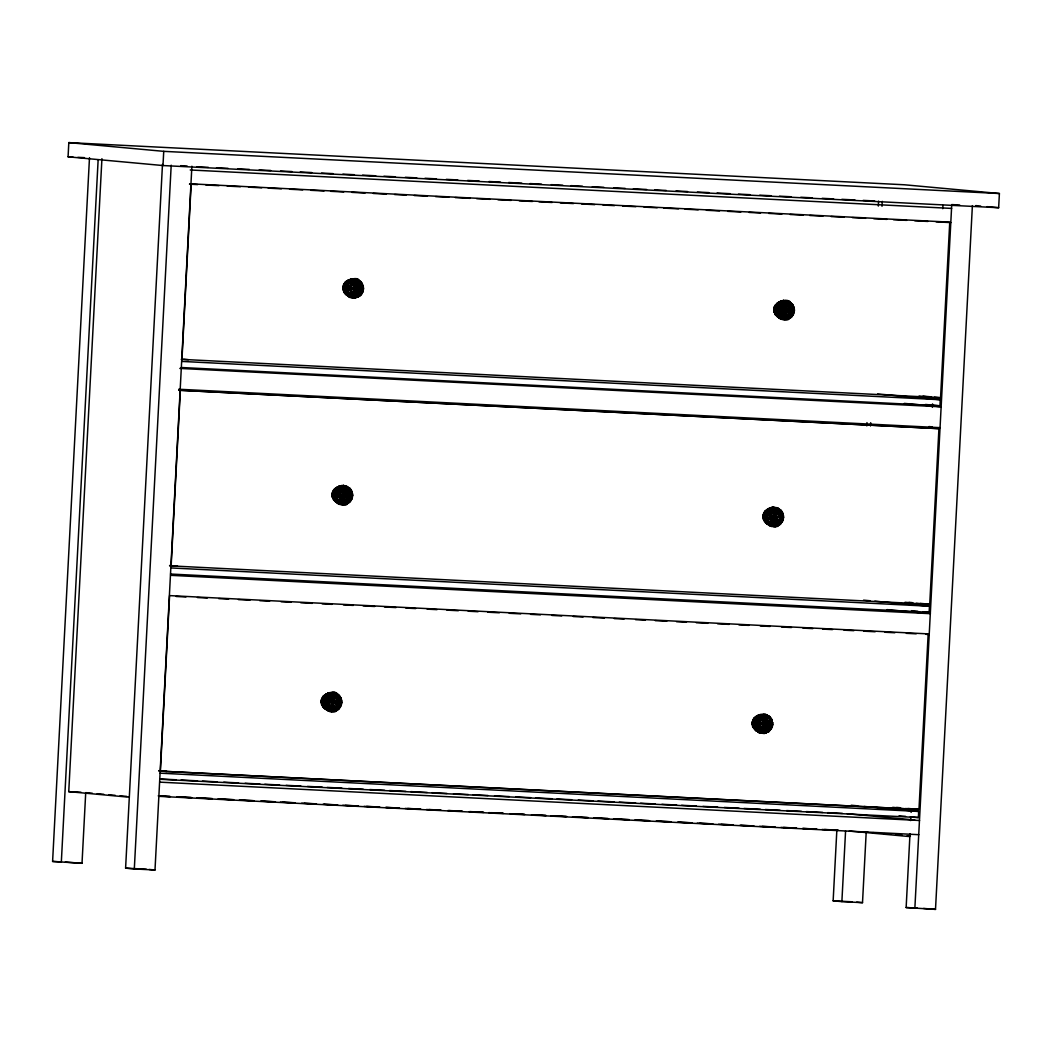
<?xml version="1.0" encoding="UTF-8"?>
<svg xmlns="http://www.w3.org/2000/svg" width="1052" height="1052" viewBox="0 0 1052 1052"><rect width="100%" height="100%" fill="white"/><g stroke="black" fill="none" stroke-linecap="round" stroke-linejoin="round"><path stroke-width="1.5" d="M327.645 710.087L323.845 708.022L322.925 705.208L321.531 704.275C318.177 693.321 336.285 688.271 340.703 697.805L323.569 706.51L324.055 705.603M338.494 503.277L334.681 501.212L333.76 498.385L332.366 497.464C329.96 489.64 338.77 484.577 345.516 486.169L345.871 491.152L339.914 503.776L337.731 503.474L335.286 501.147L334.378 497.478M350.171 279.648C345.24 280.161 341.624 285.842 343.228 290.641L344.596 291.562L345.516 294.389L349.303 296.44M759.491 715.031C754.416 715.597 750.957 721.225 752.509 726.038L755.941 730.693L760.044 732.047M766.579 521.726L766.08 522.581L768.696 525.224L771.773 526.552L773.93 526.25L775.311 517.058L774.903 507.708C768.447 506.919 761.083 512.127 763.357 519.215L764.725 520.135L765.632 522.962L769.446 525.027M781.728 318.401L777.625 317.046L774.167 312.391C771.76 304.567 780.558 299.504 787.304 301.109L787.672 306.079L781.702 318.703L779.532 318.401L776.915 315.758L777.415 314.903L780.308 317.954L784.779 319.427L786.146 310.235L785.739 300.885L783.622 300.32L780.426 301.332L777.546 303.66L777.967 304.515M325.752 697.266L324.91 695.556L327.79 693.229L330.749 697.095L330.683 698.541C344.701 709.653 334.063 717.24 324.279 707.654L324.779 706.799M337.192 488.641L336.956 487.628L338.626 486.405L341.598 490.271L341.519 491.718C348.909 498.069 352.328 507.971 339.217 504.276L335.128 500.831L335.627 499.976L337.626 501.896L337.731 503.474L342.439 499.424L342.834 500.765L341.413 504.276L338.875 503.816M346.161 283.882L346.595 281.91L349.461 279.582L350.198 280.148L359.613 296.217L354.997 298.15L350.053 297.453L346.134 294.323L344.938 289.274M758.479 716.451L757.308 717.201L757.072 716.202L758.742 714.979L768.894 731.613L764.278 733.533L759.334 732.849L755.402 729.707L754.218 724.67M768.157 510.378L767.907 509.378L769.591 508.155L772.549 512.022L772.484 513.468C776.494 517.558 784.621 527.525 773.43 526.789L772.944 526.289C767.487 525.566 768.499 525.198 772.037 521.766L773.391 521.174L775.311 517.058L777.73 507.84L772.786 507.143L769.591 508.155L766.711 510.483L767.552 512.192M778.993 303.568L778.743 302.555L780.426 301.332L783.385 305.198L783.319 306.645C790.709 313.009 794.128 322.898 781.018 319.203L777.993 316.968L778.348 315.955L779.532 318.401L784.24 314.351L784.634 315.692L783.214 319.203L780.663 318.743M68.078 156.814L68.814 142.612L904.496 184.784L999.4 193.515L998.65 207.717L162.981 165.545L68.078 156.814L72.983 157.064M85.712 792.748L82.017 863.284L52.6 861.443L89.486 157.682M61.318 862.245L98.125 160.114M129.212 797.206L68.748 791.643L101.926 158.681M191.885 166.229L154.999 869.991L134.314 868.952L125.596 868.15L162.481 164.388M162.981 165.545L163.731 151.343L68.814 142.612M134.314 868.952L171.2 165.19M160.377 771.182L169.582 595.603L928.18 633.883L918.975 809.475L159.062 771.063L917.66 809.356M180.339 390.371L171.134 565.95L169.819 565.831L929.731 604.242L938.936 428.651L179.011 390.239L938.936 428.651M181.957 359.442L191.162 183.85L189.833 183.732M866.204 832.132L862.508 902.669L841.876 901.63L833.145 900.828L836.84 830.291M841.876 901.63L845.571 831.093M866.809 425.889L866.979 422.615M878.328 206.074L878.578 201.156M870.504 425.994L870.675 422.72M882.01 206.271L882.273 201.353M972.39 205.627L935.504 909.388L906.14 907.534L910.006 833.723M910.703 820.599L910.874 817.312M911.124 812.394L911.295 809.106M932.361 407.203L932.532 403.915M942.763 208.704L942.934 205.416M159.786 779.269L918.383 817.549L918.698 811.447L864.073 806.424M170.542 574.037L929.14 612.317L929.455 606.215L874.817 601.192M181.365 367.516L939.962 405.796L940.278 399.707L877.605 393.935M181.246 359.337L940.554 397.722L949.759 222.13L191.162 183.85M914.859 908.336L951.744 204.588L959.687 204.982M346.463 293.153L345.963 294.008L348.567 296.651L351.92 293.192L351.999 291.759C362.887 284.605 362.361 275.045 349.146 279.937C355.997 276.176 365.175 282.804 363.216 290.549L362.282 290.405M341.085 500.016L341.164 498.582L349.566 487.944L343.504 485.327L338.626 486.405L338.363 487.878M325.712 707.838L325.357 708.864L326.896 710.297L330.236 706.826L330.328 705.405C343.491 697.331 338.1 687.627 326.107 694.452L326.357 695.451M782.872 314.942L782.964 313.509C787.396 309.88 796.535 300.648 785.305 300.254M772.037 521.766L772.115 520.332L780.61 510.167L777.73 507.84L777.047 508.195L781.636 512.574L782.543 512.429L783.096 514.231L779.466 516.479L764.383 518.163L765.198 515.033L764.475 514.796L765.882 511.588L782.017 522.279L781.149 521.989M757.742 730.456L757.848 732.047L769.683 716.517L765.291 714.137L758.742 714.979L765.632 714.742L765.987 719.726L760.031 732.35L759.334 732.849L756.309 730.614L755.244 729.404L755.744 728.549M347.739 293.889L346.66 295.296L346.134 293.653L344.517 293.271L342.86 287.696L345.095 282.317L346.739 282.107L347.41 280.529L349.027 280.91M337.113 502.817L337.442 501.896L335.798 502.106L335.299 500.476L333.681 500.094L332.024 494.519L334.26 489.141L335.904 488.93L336.601 487.339M326.265 709.64L326.607 708.706L324.963 708.93L324.463 707.286L322.846 706.918L321.189 701.342L323.411 695.964L328.526 693.281M775.561 313.312L774.732 313.772L776.376 313.009L776.994 314.022L775.508 315.035L773.825 309.446L774.956 308.197L774.469 306.553L778.401 302.266M768.065 524.567L768.407 523.646L766.75 523.857L766.264 522.226L764.633 521.845L762.976 516.269L765.212 510.891L766.869 510.68L767.552 509.089L768.473 510.615M757.019 729.286L755.941 730.693L755.415 729.036L753.797 728.668L752.141 723.092L754.376 717.714L756.02 717.49L756.717 715.912M348.475 295.073L348.291 296.23L350.053 297.453L350.75 296.953L355.195 288.485L356.707 284.329L356.352 279.359L355.405 279.122M326.62 709.876L328.382 711.099L329.066 710.6L335.036 697.976L334.326 692.387L328.96 692.952L327.474 693.57L327.527 694.701M779.203 508.642L778.033 512.298L776.823 512.903L776.468 507.919L775.521 507.695M340.703 697.805L338.731 694.767L335.246 693.268L335.93 692.913L335.036 697.976L336.245 697.371L337.416 693.715M766.08 522.581L772.115 520.332L767.368 524.172C758.873 518.018 789.158 517.637 780.531 509.694L779.716 509.97M770.8 719.397L771.695 719.252L772.26 721.054L768.617 723.303L753.469 724.881L754.521 728.26L771.668 719.555L769.683 716.517L768.88 716.793M346.595 281.91L352.354 284.895L348.856 281.015L348.041 280.503L345.608 283.212L358.666 290.904L360.928 294.718L358.403 296.664L354.432 297.663L354.997 298.15L356.273 292.758L355.195 288.485L351.026 278.938L350.487 280.529M328.803 694.175L329.342 692.584L334.589 706.392L335.259 710.915L332.748 711.31L333.721 711.257L334.589 706.392L336.364 708.785L336.522 710.784L334.312 710.955M770.603 509.102L771.142 507.511L775.311 517.058L776.968 524.212L777.06 525.842L776.113 525.882L779.742 524.79L782.017 522.002M759.768 715.925L760.307 714.321L765.554 728.142L766.224 732.665L763.713 733.06L764.673 733.007L765.554 728.142L767.329 730.535L767.684 732.047L766.763 732.087M351.618 493.953L352.552 493.953L339.809 495.847L333.366 494.69L333.602 492.993L352.288 497.28L351.855 499.003L350.947 498.793M333.011 495.887L332.09 496.005L333.905 495.808L334.036 493.441L332.248 493.046L333.155 493.257M341.716 700.763L341.532 704.196L322.767 699.817L322.583 703.236L341.624 700.882L341.374 699.093L340.44 699.172L340.769 700.777M321.859 698.449L323.556 699.12L323.306 703.801L321.557 704.288M323.569 706.51L322.832 704.735L323.543 704.301L323.398 700.106L322.675 699.869L323.293 698.173L329.644 699.672L340.217 707.076L337.942 709.863L335.812 710.337M340.743 697.502L341.676 702.499L341.019 705.826L340.112 705.616L340.598 704.051M790.565 303.147L792.485 304.146L794.26 308.999L781.597 310.774L775.166 309.63L775.929 306.29L782.28 307.789L792.853 315.179L790.578 317.967L789.802 317.572M774.193 312.391L775.942 311.905L775.824 308.368L774.048 307.973L774.956 308.197M765.001 516.44L764.738 519.846L769.775 518.689L770.761 517.597L764.331 516.44C763.568 512.771 785.16 517.834 782.806 520.753L781.899 520.543M763.66 513.376L765.343 514.047L765.54 519.833L763.897 520.595L764.725 520.135M754.494 726.051L753.889 726.669L758.939 725.512L759.925 724.42L753.495 723.263L755.034 718.411L771.182 728.826L768.894 731.613L768.131 731.206L771.182 728.826M783.569 517.413L779.466 516.479L783.516 515.704L783.332 519.123L782.399 518.978M771.787 724.171L771.563 725.801L772.497 725.946L772.668 722.514L771.734 722.527L771.787 724.171L772.733 724.236L768.539 724.854L753.732 721.567L754.245 719.923L760.596 721.422L760.188 720.028L756.072 717.043L756.283 718.148L759.478 715.531L764.068 714.518L764.475 723.881L763.094 733.06L758.992 732.389L758.965 731.114M350.908 284.632L351.315 286.039L349.869 286.275L344.964 284.54L344.359 286.223L363.137 290.47L362.69 292.193L361.783 291.969L357.483 296.69L358.193 297.137L357.627 292.048L358.929 292.285M345.161 504.132L347.568 503.487L346.792 498.858L350.079 501.528L348.777 503.04L348.002 502.646M335.733 707.102L335.943 705.682L337.258 705.931L339.191 708.706L338.363 708.364M780.163 302.805L780.111 301.674L781.978 300.688L783.53 302.989L787.225 314.509L787.895 319.019L786.949 319.058L789.368 318.414L788.579 313.785L789.894 314.035L791.827 316.81L790.999 316.468M777.599 525.264L778.519 525.237L777.744 520.608L779.059 520.858L780.992 523.633L780.163 523.291M766.684 728.852L766.908 727.432L768.21 727.682L770.209 730.101L766.224 732.665L762.108 733.112M360.928 294.718L359.613 296.217M349.685 295.73L349.711 296.993L353.814 297.677L355.221 283.987L354.787 279.135L353.814 278.898M334.667 491.942L334.01 491.481C338.257 487.563 346.318 498.109 351.052 500.252L347.568 503.487L341.979 504.539L342.978 504.5L343.478 502.79L344.346 495.308L343.504 485.327M340.993 487.05L341.374 485.787L338.31 486.747M782.793 301.977L783.622 300.32L785.213 304.633L786.186 305.738L787.12 304.725M359.6 281.397L360.415 281.121L361.546 282.791L358.903 286.42L345.109 292.614M348.764 488.22L349.566 487.944L350.71 489.614L348.054 493.243L334.273 499.437M337.929 695.043L339.875 696.437L337.219 700.067L338.494 700.435L341.374 699.093M791.63 304.37L792.511 304.541L789.855 308.17L776.205 314.614L776.179 312.405L775.469 312.852L776.205 314.614M780.794 511.193L781.662 511.364L779.019 514.993L780.295 515.375M769.959 718.016L770.827 718.187L768.184 721.803L769.459 722.185M344.99 284.027L344.228 283.488L345.779 284.421L344.872 286.617L343.083 286.223L343.991 286.446M345.819 286.709L344.846 284.658L345.753 283.014M334.247 493.283L333.51 493.046L334.917 489.837M352.288 497.28L351.066 500.528L350.027 501.883L349.198 501.541M776.034 308.223L775.311 307.973L776.718 304.764L782.28 307.789L781.86 306.382L777.546 303.66M753.271 721.83L752.364 721.619L754.152 722.014L755.06 719.818L753.508 718.884L754.271 719.423M755.099 722.106L754.245 719.923M772.497 725.946L768.539 724.854L771.918 727.392L771.182 729.102L770.314 728.812L771.063 727.353L771.971 727.576L772.628 724.249L771.695 719.252M352.552 493.953L352.617 495.663L348.501 494.729L352.21 492.27L350.697 489.219L349.829 489.443M794.01 307.197L794.089 312.207L792.866 315.455L791.985 315.166M783.096 514.231L782.241 514.099L782.57 515.704M772.26 721.054L771.405 720.922M347.384 294.205L347.252 295.599L351.999 291.759L345.963 294.008M355.576 294.047L354.761 292.943L352.249 297.453L351.237 297.506M336.548 501.028L336.416 502.422L341.164 498.582L335.128 500.831M332.13 692.545L333.103 692.781L333.431 694.557L333.076 706.589L329.973 711.625L328.027 710.639M767.5 522.778L767.368 524.172M775.114 526.723L775.705 522.62L774.877 521.516L772.365 526.026L771.353 526.066M756.664 729.588L756.533 730.982L761.28 727.142L755.244 729.404M764.857 729.431L764.041 728.339L761.53 732.849L760.517 732.889M347.949 295.993L348.278 295.073L346.634 295.283M778.901 317.743L779.243 316.823L777.599 317.033L777.099 315.403L775.482 315.021M757.23 731.39L757.558 730.456M352.21 278.964L353.209 279.201L354.261 282.883L353.722 284.185L352.433 283.461M341.834 485.393L343.412 489.693L342.873 491.008L345.424 499.568L345.792 504.605M330.525 692.611L331.525 692.834L332.577 696.516L332.037 697.818L330.749 697.095M785.213 304.633L784.674 305.935L783.385 305.198M769.328 509.628L769.275 508.497L772.786 507.143L774.377 511.443L773.838 512.758L772.549 512.022M761.49 714.361L762.49 714.584L763.542 718.266L763.002 719.568L761.714 718.845M350.526 291.864L351.092 290.523L349.658 290.128L344.609 291.272L345.937 290.22M339.691 498.687L340.243 497.333L338.823 496.938L333.668 497.912L334.404 499.687M323.437 706.26L324.45 707.97L325.37 707.654L329.407 704.156L322.832 704.735M776.074 314.364L777.086 316.073L778.007 315.758L782.044 312.26L775.469 312.852M770.643 520.438L771.208 519.083L769.775 518.689M759.807 727.248L760.372 725.906L758.939 725.512M357.917 283.738L359.245 280.608L356.917 279.635L357.601 279.267L356.707 284.329L357.917 283.738L357.982 285.184L359.311 285.066M347.081 490.548L348.409 487.418L346.082 486.445L346.765 486.09L345.871 491.152L347.081 490.548L347.147 491.994L348.475 491.876M788.882 305.488L790.21 302.358L787.882 301.385L788.566 301.017L787.672 306.079L788.882 305.488L788.947 306.921L790.276 306.816M767.197 719.121L768.525 715.991L766.198 715.018L766.882 714.663L765.987 719.726L767.197 719.121L767.263 720.567L768.591 720.449M361.533 282.396L363.453 288.853L359.258 289.458L362.638 292.009L360.862 295.073L360.034 294.718M361.033 293.416L361.901 293.705L362.638 292.009M324.91 695.556L329.223 698.278L329.644 699.672L324.082 696.661L323.293 698.173M341.768 702.486L337.587 703.104L340.966 705.642L340.23 707.352L339.349 707.062M775.311 307.973L790.223 311.208L793.602 313.759L791.88 316.468L787.895 319.019L782.188 319.256L781.952 317.914M765.632 513.692L764.975 513.231L766.908 510.22L772.484 513.468L767.907 509.378M782.017 522.279L783.477 517.426L783.161 514.02M343.583 504.487L344.556 504.434L345.424 499.568L346.568 500.292M785.384 319.413L786.357 319.361L787.225 314.509L788.369 315.219M775.705 522.62L776.389 521.319L777.533 522.042M362.125 285.526L363.045 285.447L359.337 287.906L344.188 289.497L344.609 291.272M338.494 700.435L337.666 701.553L338.731 702.381M781.597 301.056C786.501 299.596 792.524 302.292 793.931 307.408L790.302 309.656L794.405 310.59L794.352 308.88L793.405 308.88M347.673 282.094C342.439 287.354 346.279 297.558 353.814 297.677M336.167 489.588L335.759 488.733L337.205 487.326L341.519 491.718L335.956 488.47L334.391 492.297L332.695 491.626M324.476 697.515L323.924 696.845L325.121 695.293M325.068 695.74L324.529 694.951L325.686 696.319L324.108 698.068L322.543 697.134L323.319 697.673M340.217 707.076C336.443 713.651 325.936 712.007 323.74 704.906L322.096 705.668L322.925 705.208M775.929 306.29L776.468 306.868L777.744 303.41M766.869 510.68L766.316 509.878L767.487 511.246L765.895 512.995L764.344 512.061L765.12 512.6M755.441 719.266L754.889 718.595L756.072 717.043M756.953 717.49C751.72 722.737 755.56 732.942 763.094 733.06M765.882 511.588L766.277 512.442M772.668 722.514L768.617 723.303L769.683 724.131M348.041 280.503L348.028 281.818M326.107 694.452L330.683 698.541L329.223 698.278M778.743 302.555L783.319 306.645L781.86 306.382M757.072 716.202L761.635 720.278L760.188 720.028M346.134 293.653L345.516 294.389L346.818 293.153M335.299 500.476L334.681 501.212L335.982 499.976M323.845 708.022L324.463 707.286M777.099 315.403L776.481 316.139L777.77 314.903M765.632 522.962L766.264 522.226M755.415 729.036L754.797 729.772L756.099 728.549M349.658 290.128L350.645 289.024L349.435 288.182L344.214 287.88L344.885 287.867M338.823 496.938L339.809 495.847L333.339 496.307L334.102 496.097M327.987 703.762L328.96 702.67L327.751 701.829L322.53 701.513L323.214 701.513M780.623 311.879L781.597 310.774L775.14 311.234L775.889 311.024M781.163 301.398L779.979 302.66L779.742 301.714M767.526 509.102L769.143 509.484L770.327 508.208M356.168 282.975L355.221 283.987L354.261 282.883M345.319 489.798L344.385 490.811L343.412 489.693M334.483 696.621L333.55 697.634L332.577 696.516M776.284 511.548L775.35 512.561L774.377 511.443M765.448 718.371L764.502 719.384L763.542 718.266M334.01 491.481L339.02 493.099L340.48 492.862L340.072 491.455M331.63 711.849L333.076 706.589L333.905 707.68M784.779 319.427L783.779 319.479M764.975 513.231L769.985 514.849L771.445 514.612L771.024 513.205M339.796 486.129L340.822 486.353L342.873 491.008L341.598 490.271M347.002 282.764L350.198 280.148L354.787 279.135M342.834 500.765L343.925 499.766L344.74 500.87M784.634 315.692L785.712 314.693L786.541 315.797M781.044 523.278C770.708 534.561 757.401 512.508 771.787 508.103M755.875 717.293L757.322 715.886M772.326 507.537L774.903 507.708M763.094 714.295L764.068 714.518M333.708 500.108L335.193 499.095L334.589 498.083L332.932 498.845L333.76 498.385M322.872 706.931L324.358 705.918M349.566 495.558L348.422 496.281L349.132 497.464L351.855 499.003M791.367 310.485L790.223 311.208L794.168 312.299L794.405 310.59L793.471 310.524M780.531 517.308L779.374 518.031L780.097 519.215L782.806 520.753M786.357 300.872L787.304 301.109M344.596 291.562L343.78 292.022L345.424 291.259M753.876 726.958L753.061 727.419L754.705 726.656L754.271 725.551L752.509 726.038M349.435 288.182L350.724 287.472L349.869 286.275M338.586 495.005L339.888 494.295L339.02 493.099M780.387 309.932L781.689 309.222L780.821 308.026M327.751 701.829L329.052 701.119L328.185 699.922M769.551 516.756L770.84 516.045L769.985 514.849M758.716 723.579L760.004 722.869L759.149 721.672M351.92 293.192L353.275 292.601L353.682 293.942M330.236 706.826L331.604 706.247L331.998 707.588M761.201 728.576L762.555 727.997L762.95 729.338M782.622 301.293C776.705 303.002 774.246 310.945 778.007 315.758M340.822 486.353C331.354 488.864 333.103 504.395 342.978 504.5M329.986 693.176C324.673 694.754 321.991 701.421 324.542 706.287M765.054 517.847L764.304 518.057L764.738 519.846M322.938 704.919L322.504 703.13L323.253 702.92M332.393 497.464L334.141 496.978M763.357 519.215L765.106 518.728M339.375 486.458L338.192 487.733L337.942 486.774M359.981 290.641L358.666 290.904L361.901 293.705M790.933 312.391L789.618 312.654L789.894 314.035M349.132 497.464L347.831 497.714L348.094 499.108M780.097 519.215L778.782 519.464L779.059 520.858M338.297 704.288L336.982 704.538L337.258 705.931M769.262 726.038L767.947 726.288L768.21 727.682M361.52 284.014L362.414 283.856L358.903 286.42L360.178 286.801M754.271 725.551L755.152 725.42M343.859 289.063L342.939 289.195L344.74 288.998M774.811 310.813L773.891 310.932L775.705 310.735M763.976 517.623L763.055 517.755L765.777 517.531M322.175 702.697L321.255 702.828L323.069 702.631M753.14 724.447L752.206 724.578L754.021 724.381M779.427 513.626L778.099 513.744L778.033 512.298M337.639 698.699L336.311 698.817L336.245 697.371M781.478 313.614L782.964 313.509L777.993 316.968M328.842 705.497L330.328 705.405L325.357 708.864M352.828 297.729L355.392 297.611M775.219 311.339L775.087 309.604L775.85 309.617M333.431 496.412L333.287 494.677L334.049 494.69M163.731 151.343L999.4 193.515M77.901 157.313L84.462 157.642M180.747 165.677L187.111 165.992M196.829 166.768L208.322 167.347M216.528 167.755L228.021 168.333M237.87 168.833L249.35 169.411M259.2 169.911L270.693 170.49M280.542 170.989L292.022 171.568M300.228 171.976L311.721 172.567M321.57 173.054L333.05 173.633M342.899 174.132L354.392 174.711M362.598 175.132L375.722 175.789M383.927 176.21L395.42 176.789M405.27 177.288L416.763 177.867M424.969 178.275L436.448 178.853M446.298 179.353L457.791 179.931M467.64 180.431L479.12 181.01M488.97 181.509L500.463 182.088M508.668 182.496L521.792 183.166M529.998 183.574L541.491 184.153M551.34 184.652L562.833 185.231M571.039 185.652L582.519 186.23M592.368 186.73L603.861 187.309M613.71 187.808L625.19 188.387M633.396 188.795L646.533 189.465M654.738 189.873L666.218 190.451M676.068 190.951L687.561 191.53M697.41 192.029L708.89 192.608M717.096 193.016L730.233 193.686M738.438 194.094L749.931 194.673M759.768 195.172L771.261 195.751M779.466 196.172L790.959 196.75M800.809 197.25L812.289 197.829M822.138 198.315L833.631 198.907M841.837 199.315L854.96 199.972M863.166 200.393L874.659 200.971M190.228 169.977L951.639 208.414M189.478 184.179L197.684 184.587M205.89 185.007L219.013 185.665M227.219 186.086L240.343 186.743M248.548 187.164L261.685 187.821M268.247 188.15L281.371 188.821M289.576 189.228L302.7 189.899M310.905 190.307L324.042 190.964M330.604 191.306L343.728 191.964M351.933 192.371L365.057 193.042M373.263 193.45L386.4 194.12M394.605 194.528L406.085 195.107M414.291 195.527L427.414 196.185M435.62 196.606L448.757 197.263M455.319 197.592L470.086 198.341M476.648 198.67L489.772 199.328M497.977 199.749L511.114 200.406M519.32 200.827L532.443 201.484M539.005 201.813L552.142 202.484M560.335 202.891L573.471 203.562M581.677 203.97L594.801 204.64M603.006 205.048L614.5 205.627M622.692 206.047L635.829 206.705M644.034 207.112L657.158 207.783M663.72 208.112L678.487 208.861M685.049 209.19L698.186 209.848M706.392 210.268L719.515 210.926M727.721 211.347L740.845 212.004M749.05 212.425L760.543 213.004M768.749 213.411L781.873 214.069M790.078 214.49L803.202 215.147M809.777 215.489L822.901 216.147M831.106 216.554L844.23 217.225M852.436 217.632L865.559 218.303M873.765 218.711L886.902 219.381M893.464 219.71L906.587 220.368M914.793 220.788L927.917 221.446M936.122 221.854L950.89 222.603M181.68 361.415L940.278 399.707M179.826 368.424L941.238 406.848M178.735 389.24L940.146 427.664M170.858 567.935L929.455 606.215M170.621 575.326L930.402 613.671M176.092 596.471L185.941 596.971M197.434 597.549L207.27 598.049M218.763 598.627L228.613 599.127M238.449 599.614L249.942 600.205M259.791 600.692L269.628 601.192M281.121 601.77L290.97 602.27M300.806 602.77L312.299 603.348M322.149 603.848L331.985 604.335M343.478 604.926L353.327 605.413M363.164 605.913L374.657 606.491M384.506 606.991L395.986 607.569M405.835 608.069L415.685 608.569M427.165 609.147L437.014 609.634M446.863 610.134L458.343 610.712M468.193 611.212L478.042 611.712M487.878 612.211L499.371 612.79M509.221 613.29L520.701 613.868M530.55 614.355L540.399 614.855M551.879 615.433L561.729 615.933M573.222 616.511L583.058 617.011M592.907 617.511L604.4 618.089M614.236 618.589L624.086 619.076M635.579 619.667L645.415 620.154M655.264 620.654L666.758 621.232M676.594 621.732L686.443 622.232M696.293 622.731L707.772 623.31M717.622 623.797L729.115 624.388M738.951 624.875L748.8 625.375M760.294 625.953L770.13 626.453M781.623 627.031L791.472 627.531M802.952 628.11L812.802 628.609M822.651 629.096L832.487 629.596M843.98 630.174L853.829 630.674M863.666 631.174L875.159 631.752M885.008 632.252L894.844 632.752M906.337 633.33L916.187 633.817M926.023 634.317L929.311 634.487M160.101 773.167L918.698 811.447M161.416 779.032L176.184 779.782M181.115 780.019L197.526 780.847M202.444 781.097L217.212 781.846M223.774 782.175L238.541 782.925M245.116 783.253L259.883 784.003M264.802 784.253L279.569 784.989M286.131 785.331L300.898 786.068M307.473 786.396L322.241 787.146M327.159 787.396L341.926 788.145M348.488 788.474L363.256 789.224M369.831 789.552L384.598 790.289M389.516 790.539L405.927 791.367M410.845 791.617L427.257 792.445M432.188 792.695L446.955 793.445M453.517 793.773L468.285 794.523M473.203 794.76L487.97 795.509M494.545 795.838L509.313 796.588M515.875 796.916L530.642 797.666M535.56 797.916L551.971 798.744M556.903 798.994L571.67 799.73M578.232 800.072L592.999 800.809M597.917 801.059L614.329 801.887M619.26 802.137L635.658 802.965M640.589 803.215L655.357 803.965M661.918 804.293L676.686 805.03M681.617 805.28L696.385 806.029M702.946 806.358L717.714 807.108M724.276 807.436L739.043 808.186M743.974 808.436L760.386 809.264M765.304 809.501L780.071 810.25M786.633 810.579L801.4 811.329M806.332 811.579L822.743 812.407M827.661 812.657L842.428 813.393M159.786 782.149L919.566 820.494M158.208 795.864L169.701 796.443M177.906 796.864L191.043 797.521M199.249 797.942L212.373 798.599M220.578 799.007L233.715 799.678M240.277 800.007L253.4 800.664M261.606 801.085L274.743 801.742M282.949 802.163L294.442 802.742M304.278 803.241L315.771 803.82M323.977 804.228L337.113 804.898M345.319 805.306L358.443 805.977M366.648 806.384L379.785 807.042M386.347 807.384L399.471 808.041M407.676 808.449L420.813 809.119M429.019 809.527L440.499 810.106M448.717 810.527L461.841 811.184M470.047 811.605L483.17 812.262M491.389 812.683L502.869 813.262M512.718 813.761L524.212 814.34M532.417 814.748L545.541 815.418M553.746 815.826L566.883 816.483M575.089 816.904L588.213 817.562M594.774 817.904L607.911 818.561M616.117 818.969L629.241 819.639M637.446 820.047L648.939 820.626M657.145 821.047L670.282 821.704M678.487 822.125L691.611 822.782M699.817 823.203L712.954 823.861M721.159 824.281L732.639 824.86M740.845 825.268L753.982 825.938M762.187 826.346L775.311 827.003M783.516 827.424L796.653 828.082M803.215 828.411L816.352 829.081M824.558 829.489L837.681 830.159M158.918 795.996L170.411 796.574M176.973 796.903L191.74 797.653M196.671 797.903L211.439 798.652M218.001 798.981L232.781 799.73M239.343 800.059L254.111 800.809M260.672 801.137L275.453 801.874M280.371 802.124L295.139 802.873M301.7 803.202L316.481 803.952M323.043 804.28L337.81 805.03M342.742 805.28L357.509 806.016M364.071 806.358L378.838 807.094M385.413 807.423L398.537 808.094M405.099 808.423L419.88 809.172M426.441 809.501L441.209 810.25M447.771 810.579L462.551 811.316M469.113 811.657L483.881 812.394M488.812 812.644L503.579 813.393M510.141 813.722L524.909 814.472M531.484 814.8L546.251 815.55M551.169 815.8L565.95 816.536M572.512 816.865L587.279 817.614M593.841 817.943L608.621 818.693M613.54 818.943L628.307 819.692M634.869 820.021L649.649 820.77M656.211 821.099L670.979 821.836M677.554 822.177L692.321 822.914M697.239 823.164L712.007 823.913M718.582 824.242L733.349 824.992M739.911 825.32L753.048 825.978M759.61 826.32L774.377 827.056M780.939 827.385L795.72 828.134M802.282 828.463L817.049 829.213M821.98 829.463L838.391 830.291M68.748 791.643L80.991 792.261M159.036 796.338L918.817 834.683M52.6 861.443L60.556 861.838M65.329 862.075L82.017 863.284M833.145 900.828L852.199 901.788M125.596 868.15L146.281 869.189M906.14 907.534L917.252 908.1M923.603 908.428L935.504 909.388M773.838 309.446L775.666 309.551M342.886 287.696L344.701 287.801M763.002 516.269L765.738 516.427M332.037 494.519L333.865 494.624M752.167 723.092L753.982 723.184M321.202 701.342L323.937 701.5M363.453 288.853L362.506 288.774L362.453 287.13L363.387 287.13L359.337 287.906L360.402 288.735M351.67 495.597L352.617 495.663L352.381 497.372L351.447 497.228M975.743 205.6L980.661 206.06M987.197 206.665L998.65 207.717M923.038 396.117L929.442 396.696M934.255 397.143L940.554 397.722M919.08 396.039L931.901 397.222M925.497 404.468L939.962 405.796M904.312 403.389L933.242 406.046M936.451 406.348L939.673 406.637M928.929 426.56L932.151 426.862M183.6 359.258L188.413 359.705M909.007 602.336L912.216 602.625M920.224 603.361L929.731 604.242M905.049 602.27L913.07 603.006M916.266 603.296L921.079 603.743M863.574 600.153L870.004 600.745M911.466 610.686L917.896 611.278M922.709 611.725L929.14 612.317M887.046 609.621L922.394 612.869M169.569 565.476L177.578 566.213M896.646 807.41L899.854 807.712M907.863 808.449L918.975 809.475M892.688 807.344L900.709 808.081M905.509 808.528L910.322 808.975M851.213 805.24L857.643 805.832M899.105 815.773L905.522 816.365M910.348 816.812L918.383 817.549M847.281 813.775L914.78 819.981M863.034 831.724L867.939 832.185M872.844 832.632L879.38 833.237M884.285 833.684L890.82 834.289M895.725 834.736L902.261 835.327M907.153 835.788L910.427 836.09M849.28 831.027L909.73 836.59M158.813 770.708L166.834 771.445M85.777 792.643L92.313 793.234M97.218 793.695L103.754 794.286M108.658 794.747L115.194 795.338M120.099 795.799L126.634 796.39M856.696 902.143L862.508 902.669M149.187 869.465L154.999 869.991M773.93 507.472L779.361 509.168L782.504 512.732M329.552 711.139L331.143 711.362M754.152 722.014L755.047 722.159M764.988 515.191L763.213 514.796L764.107 515.007M323.188 700.264L321.412 699.869L322.32 700.08M756.69 715.912L758.308 716.294L758.071 715.347M792.748 313.72L793.602 313.759M791.13 308.552L789.855 308.17L793.379 305.606L792.485 305.764L793.077 307.276M349.343 493.625L348.054 493.243L351.578 490.679L350.684 490.837L351.276 492.349M753.495 723.263L753.889 726.669M350.185 500.239L351.052 500.252M345.082 286.473L344.359 286.223L344.267 289.589M753.64 721.619L754.363 721.856M774.496 306.553L776.192 307.237M343.544 284.803L345.227 285.486M752.824 720.199L754.508 720.87M776.744 306.171L775.179 305.238L775.955 305.777M334.944 491.245L333.379 490.311L334.155 490.85M357.404 293.469L356.273 292.758L356.944 297.269L355.997 297.321M323.437 695.951L324.818 697.121M765.238 510.877L766.619 512.048M345.122 282.317L346.502 283.488M754.402 717.701L755.783 718.871M770.827 718.187L768.525 715.991L764.673 714.518L765.632 714.742M756.651 718.069L755.481 716.701L756.02 717.49M347.37 282.686L346.2 281.318L346.739 282.107M769.827 525.566L770.866 525.527L773.391 521.174L773.799 522.515M777.165 303.068L777.704 303.857M335.364 488.128L335.904 488.93M325.765 694.162L326.672 695.688M345.516 486.169L344.556 485.945L349.658 488.417L352.131 492.481M327.764 695.24L327.106 693.597L327.343 694.544M764.633 519.662L765.356 521.437M344.517 291.102L345.24 292.864M768.907 508.524L769.143 509.484M775.14 311.234L775.574 313.023M352.21 492.27L352.512 495.676M333.339 496.307L333.773 498.096M340.151 502.987L340.401 504.329M347.541 286.775C344.898 296.059 360.205 299.688 361.875 290.115C364.531 280.831 349.211 277.202 347.541 286.775M336.706 493.585C334.049 502.882 349.369 506.499 351.039 496.938C353.682 487.641 338.376 484.025 336.706 493.585M325.87 700.408C323.214 709.706 338.534 713.322 340.204 703.749C342.847 694.465 327.527 690.848 325.87 700.408M778.506 308.525C775.85 317.809 791.17 321.425 792.84 311.865C795.483 302.568 780.163 298.952 778.506 308.525M767.658 515.335C765.014 524.632 780.321 528.249 781.991 518.689C784.647 509.392 769.328 505.775 767.658 515.335M756.822 722.159C754.179 731.456 769.485 735.072 771.155 725.499C773.812 716.215 758.492 712.585 756.822 722.159"/></g></svg>
